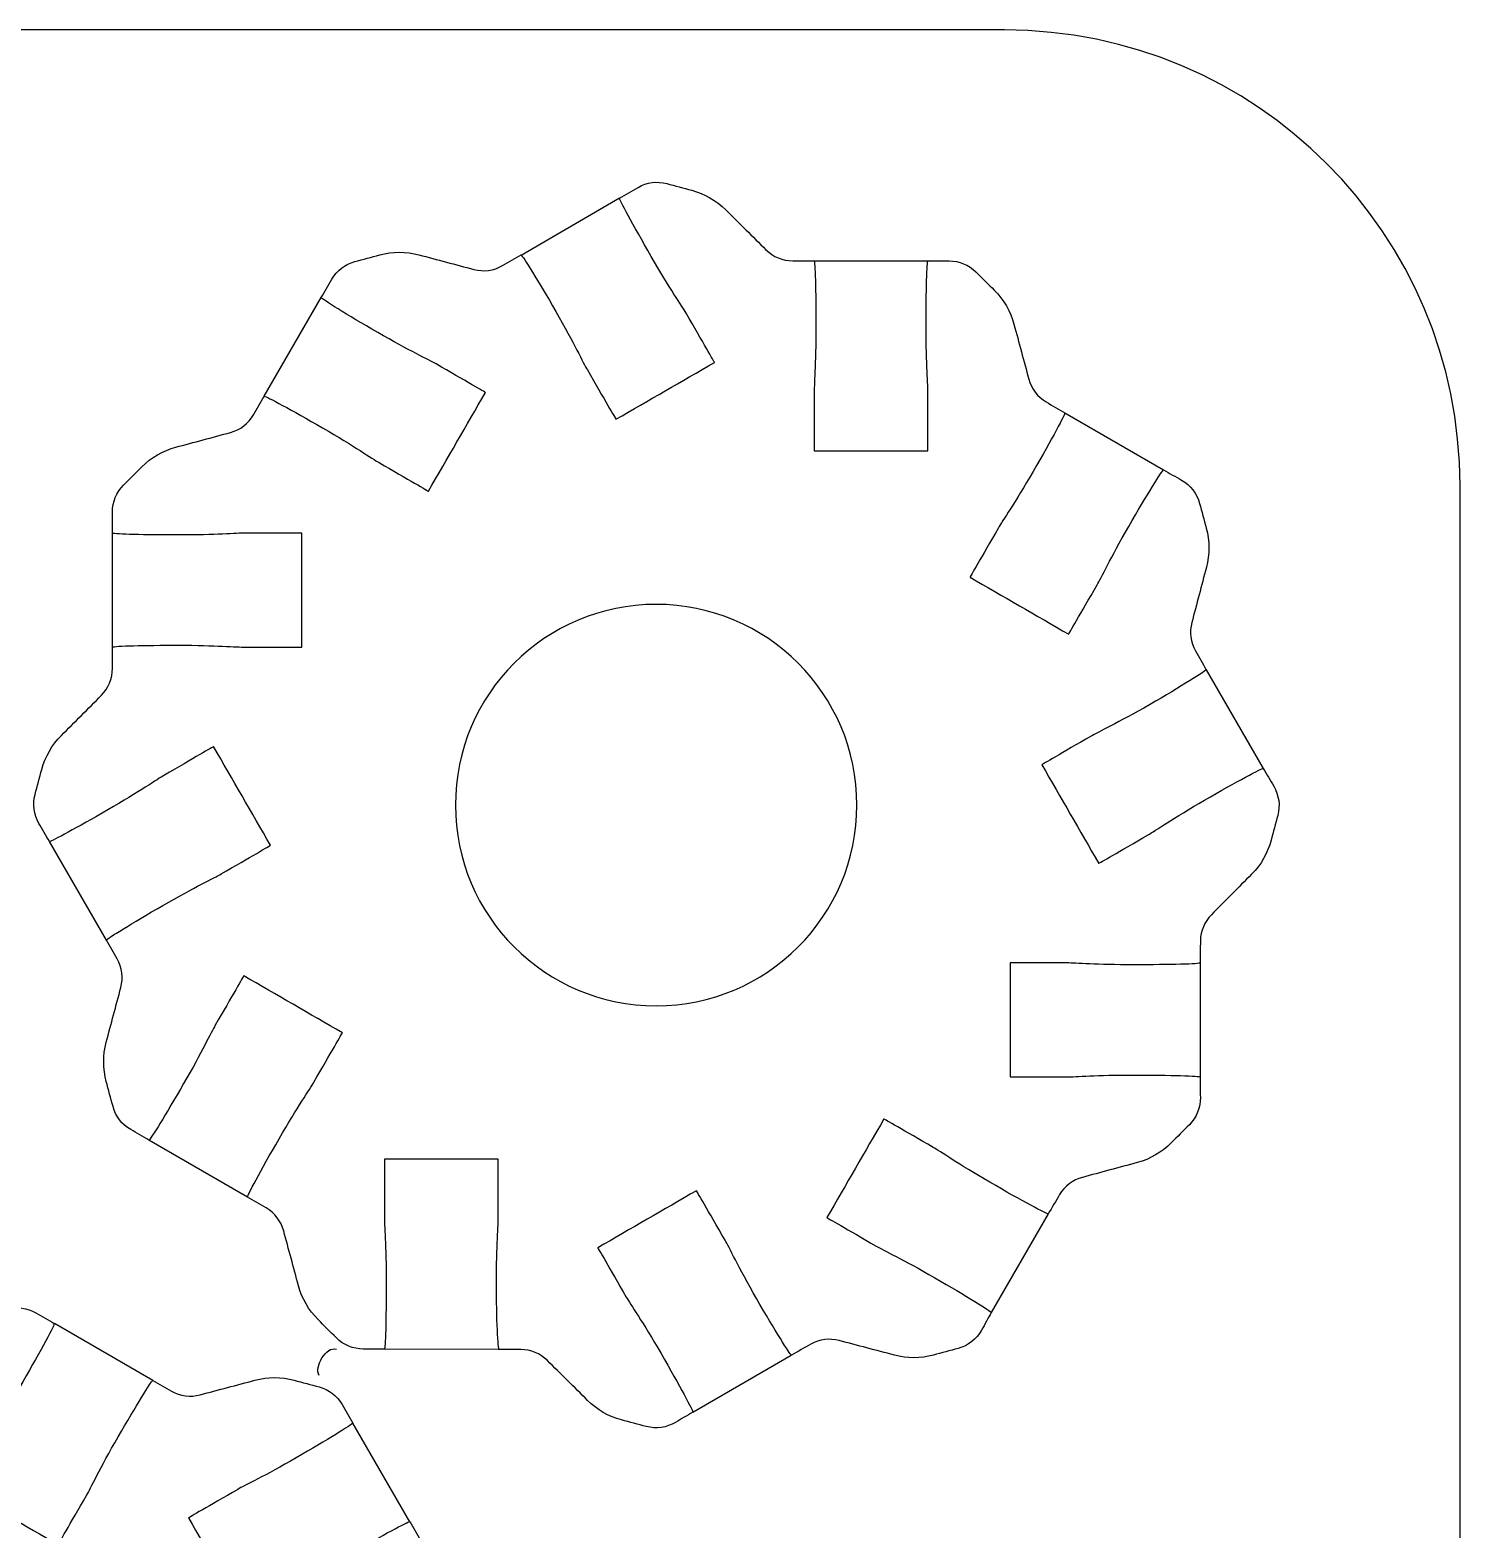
# Model space of a CAD drawing. Extents: x 0 to 400, y 230 to 450.
# Drawn here: x 92.32 to 130, y 410.49 to 450 of the extents above; entities that cross this region are included whole.
import ezdxf

# ---------------------------------------------------------------- set-up
doc = ezdxf.new("R2010")
doc.units = 0
doc.header["$MEASUREMENT"] = 0
doc.layers.add('DEFAULT', color=18, linetype='CONTINUOUS')

msp = doc.modelspace()

# ---------------------------------------------------------------- linework, layer by layer
at = {"layer": 'DEFAULT', "color": 1}
for points in [[(105.261, 444.073), (107.858, 445.575)], [(112.983, 443.92), (115.983, 443.92)], [(98.495, 440.352), (99.995, 442.95)], [(119.591, 439.914), (122.188, 438.413)], [(94.495, 433.748), (94.499, 436.748)], [(123.311, 433.147), (124.813, 430.549)], [(94.337, 426.025), (92.837, 428.623)], [(123.151, 425.425), (123.151, 422.425)], [(98.055, 419.257), (95.458, 420.76)], [(119.15, 418.819), (117.651, 416.22)], [(95.563, 414.431), (92.966, 415.933)], [(104.66, 415.246), (101.66, 415.257)], [(109.784, 413.595), (112.382, 415.097)], [(102.329, 410.71), (100.829, 413.308)]]:
    msp.add_lwpolyline(points, dxfattribs=at)
for points, knots in [([(0, 242), (0, 307.333), (0, 372.667), (0, 438), (0, 444.627), (5.372, 450), (12, 450), (47.333, 450), (82.667, 450), (118, 450), (124.628, 450), (130, 444.627), (130, 438), (130, 372.667), (130, 307.333), (130, 242), (130, 235.373), (124.628, 230), (118, 230), (82.667, 230), (47.333, 230), (12, 230), (5.372, 230), (0, 235.373), (0, 242)], [0, 0, 0, 0, 555.591, 555.591, 555.591, 556.591, 556.591, 556.591, 857.063, 857.063, 857.063, 858.063, 858.063, 858.063, 1413.654, 1413.654, 1413.654, 1414.654, 1414.654, 1414.654, 1715.126, 1715.126, 1715.126, 1716.126, 1716.126, 1716.126, 1716.126]), ([(112.981, 443.92), (112.794, 443.92), (112.606, 443.92), (112.419, 443.92), (112.155, 443.92), (111.902, 444.024), (111.714, 444.211), (111.361, 444.562), (111.007, 444.914), (110.653, 445.265), (110.405, 445.512), (110.097, 445.689), (109.759, 445.779), (109.54, 445.838), (109.32, 445.896), (109.101, 445.955), (108.845, 446.023), (108.573, 445.987), (108.343, 445.855), (108.182, 445.761), (108.02, 445.668), (107.858, 445.574), (107.834, 445.56), (108.208, 444.872), (108.691, 444.036), (109.174, 443.2), (109.502, 442.728), (109.608, 442.544), (110.046, 441.789), (110.359, 441.246), (110.359, 441.246), (109.493, 440.746), (108.626, 440.246), (107.76, 439.747), (107.76, 439.747), (107.446, 440.286), (107.008, 441.045), (106.902, 441.228), (106.662, 441.747), (106.179, 442.583), (105.71, 443.398), (105.308, 444.047), (105.262, 444.075), (105.099, 443.981), (104.936, 443.888), (104.773, 443.794), (104.544, 443.662), (104.272, 443.626), (104.017, 443.694), (103.535, 443.822), (103.054, 443.951), (102.572, 444.079), (102.234, 444.169), (101.877, 444.168), (101.538, 444.077), (101.319, 444.018), (101.1, 443.959), (100.881, 443.901), (100.625, 443.832), (100.407, 443.664), (100.275, 443.435), (100.182, 443.273), (100.088, 443.112), (99.995, 442.95), (100.023, 442.904), (100.672, 442.505), (101.484, 442.036), (102.32, 441.553), (102.842, 441.309), (103.025, 441.204), (103.78, 440.766), (104.323, 440.452), (104.323, 440.452), (103.823, 439.585), (103.322, 438.719), (102.821, 437.852), (102.821, 437.852), (102.281, 438.166), (101.522, 438.604), (101.339, 438.709), (100.87, 439.038), (100.034, 439.521), (99.219, 439.99), (98.548, 440.353), (98.496, 440.353), (98.401, 440.19), (98.306, 440.027), (98.212, 439.864), (98.08, 439.635), (97.862, 439.468), (97.607, 439.399), (97.126, 439.27), (96.645, 439.14), (96.165, 439.011), (95.826, 438.92), (95.518, 438.742), (95.271, 438.494), (95.11, 438.333), (94.95, 438.173), (94.789, 438.013), (94.601, 437.824), (94.495, 437.568), (94.496, 437.302), (94.497, 437.117), (94.498, 436.933), (94.499, 436.748), (94.583, 436.716), (95.331, 436.699), (96.241, 436.699), (97.208, 436.699), (97.779, 436.748), (97.991, 436.748), (98.491, 436.748), (98.991, 436.748), (99.49, 436.748), (99.49, 435.747), (99.49, 434.747), (99.49, 433.746), (98.991, 433.746), (98.491, 433.746), (97.991, 433.746), (97.779, 433.746), (97.208, 433.795), (96.241, 433.795), (95.321, 433.795), (94.566, 433.778), (94.495, 433.746), (94.495, 433.558), (94.495, 433.37), (94.495, 433.182), (94.495, 432.917), (94.39, 432.664), (94.204, 432.476), (93.852, 432.123), (93.501, 431.771), (93.15, 431.418), (92.903, 431.17), (92.726, 430.863), (92.635, 430.525), (92.576, 430.305), (92.517, 430.085), (92.458, 429.865), (92.389, 429.607), (92.425, 429.334), (92.559, 429.104), (92.651, 428.944), (92.744, 428.784), (92.837, 428.624), (92.904, 428.634), (93.571, 428.994), (94.372, 429.456), (95.208, 429.939), (95.68, 430.267), (95.864, 430.373), (96.619, 430.811), (97.162, 431.125), (97.162, 431.125), (97.662, 430.258), (98.162, 429.391), (98.661, 428.525), (98.661, 428.525), (98.122, 428.211), (97.363, 427.773), (97.18, 427.667), (96.661, 427.424), (95.825, 426.941), (95.01, 426.472), (94.361, 426.073), (94.336, 426.027), (94.43, 425.863), (94.525, 425.698), (94.619, 425.534), (94.75, 425.305), (94.785, 425.034), (94.717, 424.779), (94.589, 424.299), (94.461, 423.818), (94.333, 423.337), (94.243, 422.998), (94.243, 422.642), (94.334, 422.304), (94.393, 422.084), (94.452, 421.864), (94.511, 421.644), (94.58, 421.387), (94.748, 421.169), (94.978, 421.036), (95.138, 420.944), (95.298, 420.852), (95.458, 420.76), (95.504, 420.785), (95.903, 421.437), (96.372, 422.249), (96.855, 423.085), (97.099, 423.603), (97.204, 423.787), (97.642, 424.545), (97.956, 425.089), (97.956, 425.089), (98.822, 424.588), (99.689, 424.087), (100.556, 423.586), (100.556, 423.586), (100.242, 423.046), (99.804, 422.288), (99.699, 422.104), (99.37, 421.635), (98.887, 420.795), (98.404, 419.959), (98.03, 419.271), (98.055, 419.257), (98.218, 419.163), (98.381, 419.068), (98.544, 418.974), (98.773, 418.841), (98.94, 418.624), (99.008, 418.369), (99.138, 417.888), (99.268, 417.407), (99.397, 416.926), (99.488, 416.588), (99.666, 416.28), (99.914, 416.033), (100.075, 415.872), (100.236, 415.711), (100.397, 415.55), (100.584, 415.362), (100.839, 415.257), (101.104, 415.257), (101.289, 415.257), (101.475, 415.257), (101.66, 415.257), (101.688, 415.257), (101.709, 416.04), (101.709, 417.007), (101.709, 417.973), (101.66, 418.545), (101.66, 418.756), (101.66, 419.256), (101.66, 419.756), (101.66, 420.256), (102.661, 420.256), (103.661, 420.256), (104.662, 420.256), (104.662, 419.756), (104.662, 419.256), (104.662, 418.756), (104.662, 418.545), (104.613, 417.973), (104.613, 417.007), (104.613, 416.04), (104.655, 415.246), (104.683, 415.246), (104.873, 415.246), (105.062, 415.246), (105.252, 415.246), (105.516, 415.246), (105.769, 415.142), (105.956, 414.955), (106.309, 414.605), (106.661, 414.255), (107.014, 413.905), (107.262, 413.658), (107.571, 413.481), (107.909, 413.391), (108.127, 413.333), (108.344, 413.275), (108.562, 413.217), (108.822, 413.148), (109.1, 413.186), (109.332, 413.325), (109.483, 413.415), (109.634, 413.505), (109.784, 413.595), (109.809, 413.609), (109.435, 414.297), (108.952, 415.137), (108.469, 415.973), (108.141, 416.442), (108.035, 416.626), (107.597, 417.384), (107.283, 417.924), (107.283, 417.924), (108.15, 418.425), (109.017, 418.926), (109.883, 419.427), (109.883, 419.427), (110.197, 418.887), (110.635, 418.128), (110.74, 417.945), (110.984, 417.426), (111.467, 416.587), (111.947, 415.758), (112.353, 415.098), (112.384, 415.098), (112.556, 415.194), (112.727, 415.29), (112.899, 415.387), (113.126, 415.514), (113.393, 415.548), (113.644, 415.481), (114.128, 415.353), (114.613, 415.225), (115.097, 415.097), (115.435, 415.007), (115.79, 415.008), (116.127, 415.099), (116.344, 415.157), (116.562, 415.215), (116.779, 415.274), (117.041, 415.344), (117.263, 415.518), (117.395, 415.756), (117.48, 415.91), (117.566, 416.065), (117.651, 416.22), (117.651, 416.252), (116.988, 416.657), (116.159, 417.137), (115.323, 417.62), (114.801, 417.864), (114.618, 417.97), (113.863, 418.407), (113.319, 418.718), (113.319, 418.718), (113.82, 419.584), (114.321, 420.451), (114.822, 421.317), (114.822, 421.317), (115.362, 421.007), (116.12, 420.57), (116.304, 420.464), (116.773, 420.136), (117.613, 419.652), (118.449, 419.169), (119.137, 418.795), (119.151, 418.82), (119.251, 418.988), (119.351, 419.157), (119.451, 419.325), (119.584, 419.548), (119.799, 419.711), (120.05, 419.779), (120.532, 419.909), (121.014, 420.039), (121.496, 420.168), (121.836, 420.26), (122.146, 420.44), (122.394, 420.69), (122.552, 420.849), (122.71, 421.008), (122.869, 421.167), (123.058, 421.358), (123.163, 421.617), (123.159, 421.887), (123.156, 422.066), (123.154, 422.246), (123.151, 422.425), (123.151, 422.453), (122.368, 422.475), (121.401, 422.475), (120.435, 422.475), (119.863, 422.425), (119.652, 422.425), (119.152, 422.425), (118.652, 422.425), (118.152, 422.425), (118.152, 423.426), (118.152, 424.427), (118.152, 425.427), (118.652, 425.427), (119.152, 425.427), (119.652, 425.427), (119.863, 425.427), (120.435, 425.378), (121.401, 425.378), (122.368, 425.378), (123.151, 425.399), (123.151, 425.427), (123.154, 425.621), (123.157, 425.814), (123.16, 426.008), (123.163, 426.267), (123.267, 426.514), (123.45, 426.698), (123.803, 427.054), (124.157, 427.409), (124.51, 427.765), (124.757, 428.013), (124.934, 428.322), (125.024, 428.66), (125.082, 428.878), (125.14, 429.096), (125.198, 429.314), (125.268, 429.574), (125.229, 429.851), (125.091, 430.083), (124.998, 430.238), (124.906, 430.394), (124.813, 430.55), (124.799, 430.571), (124.107, 430.2), (123.271, 429.717), (122.435, 429.234), (121.966, 428.906), (121.782, 428.8), (121.024, 428.362), (120.481, 428.048), (120.481, 428.048), (119.981, 428.915), (119.481, 429.782), (118.981, 430.648), (118.981, 430.648), (119.521, 430.962), (120.28, 431.4), (120.463, 431.506), (120.982, 431.746), (121.821, 432.229), (122.65, 432.709), (123.31, 433.118), (123.31, 433.15), (123.216, 433.316), (123.123, 433.483), (123.029, 433.65), (122.901, 433.876), (122.867, 434.144), (122.934, 434.395), (123.062, 434.879), (123.19, 435.364), (123.318, 435.848), (123.408, 436.186), (123.407, 436.541), (123.316, 436.879), (123.257, 437.097), (123.199, 437.314), (123.14, 437.532), (123.07, 437.791), (122.9, 438.011), (122.666, 438.143), (122.507, 438.233), (122.347, 438.323), (122.188, 438.413), (122.156, 438.413), (121.751, 437.753), (121.271, 436.924), (120.788, 436.085), (120.544, 435.566), (120.438, 435.383), (120.001, 434.624), (119.69, 434.085), (119.69, 434.085), (118.824, 434.585), (117.957, 435.086), (117.09, 435.587), (117.09, 435.587), (117.401, 436.127), (117.838, 436.886), (117.944, 437.069), (118.272, 437.538), (118.756, 438.374), (119.239, 439.214), (119.613, 439.902), (119.588, 439.916), (119.425, 440.012), (119.262, 440.107), (119.098, 440.203), (118.872, 440.335), (118.707, 440.552), (118.638, 440.805), (118.509, 441.286), (118.379, 441.768), (118.249, 442.249), (118.158, 442.588), (117.979, 442.897), (117.73, 443.145), (117.569, 443.306), (117.407, 443.467), (117.246, 443.628), (117.058, 443.815), (116.804, 443.92), (116.539, 443.92), (116.354, 443.92), (116.168, 443.92), (115.983, 443.92), (115.955, 443.92), (115.933, 443.133), (115.933, 442.167), (115.933, 441.2), (115.983, 440.629), (115.983, 440.417), (115.983, 439.916), (115.983, 439.415), (115.983, 438.914), (114.982, 438.914), (113.981, 438.914), (112.981, 438.914), (112.981, 439.415), (112.981, 439.916), (112.981, 440.417), (112.981, 440.629), (113.03, 441.2), (113.03, 442.167), (113.03, 443.133), (113.009, 443.92), (112.981, 443.92)], [1, 1, 1, 1, 2.591, 2.591, 2.591, 3.591, 3.591, 3.591, 7.831541, 7.831541, 7.831541, 8.831541, 8.831541, 8.831541, 10.761885, 10.761885, 10.761885, 11.761885, 11.761885, 11.761885, 13.34967, 13.34967, 13.34967, 14.34967, 14.34967, 14.34967, 15.34967, 15.34967, 15.34967, 16.34967, 16.34967, 16.34967, 24.857278, 24.857278, 24.857278, 25.857278, 25.857278, 25.857278, 26.857278, 26.857278, 26.857278, 27.857278, 27.857278, 27.857278, 29.457457, 29.457457, 29.457457, 30.457457, 30.457457, 30.457457, 34.695042, 34.695042, 34.695042, 35.695042, 35.695042, 35.695042, 37.624231, 37.624231, 37.624231, 38.624231, 38.624231, 38.624231, 40.212016, 40.212016, 40.212016, 41.212016, 41.212016, 41.212016, 42.212016, 42.212016, 42.212016, 43.212016, 43.212016, 43.212016, 51.724624, 51.724624, 51.724624, 52.724624, 52.724624, 52.724624, 53.724624, 53.724624, 53.724624, 54.724624, 54.724624, 54.724624, 56.328669, 56.328669, 56.328669, 57.328669, 57.328669, 57.328669, 61.562597, 61.562597, 61.562597, 62.562597, 62.562597, 62.562597, 64.492292, 64.492292, 64.492292, 65.492292, 65.492292, 65.492292, 67.062303, 67.062303, 67.062303, 68.062303, 68.062303, 68.062303, 69.062303, 69.062303, 69.062303, 73.312303, 73.312303, 73.312303, 81.822303, 81.822303, 81.822303, 86.072303, 86.072303, 86.072303, 87.072303, 87.072303, 87.072303, 88.072303, 88.072303, 88.072303, 89.671303, 89.671303, 89.671303, 90.671303, 90.671303, 90.671303, 94.904759, 94.904759, 94.904759, 95.904759, 95.904759, 95.904759, 97.843158, 97.843158, 97.843158, 98.843158, 98.843158, 98.843158, 100.416321, 100.416321, 100.416321, 101.416321, 101.416321, 101.416321, 102.416321, 102.416321, 102.416321, 103.416321, 103.416321, 103.416321, 111.92393, 111.92393, 111.92393, 112.92393, 112.92393, 112.92393, 113.92393, 113.92393, 113.92393, 114.92393, 114.92393, 114.92393, 116.535142, 116.535142, 116.535142, 117.535142, 117.535142, 117.535142, 121.765963, 121.765963, 121.765963, 122.765963, 122.765963, 122.765963, 124.702171, 124.702171, 124.702171, 125.702171, 125.702171, 125.702171, 127.272334, 127.272334, 127.272334, 128.272334, 128.272334, 128.272334, 129.272334, 129.272334, 129.272334, 130.272334, 130.272334, 130.272334, 138.784942, 138.784942, 138.784942, 139.784942, 139.784942, 139.784942, 140.784942, 140.784942, 140.784942, 141.784942, 141.784942, 141.784942, 143.388987, 143.388987, 143.388987, 144.388987, 144.388987, 144.388987, 148.622915, 148.622915, 148.622915, 149.622915, 149.622915, 149.622915, 151.558974, 151.558974, 151.558974, 152.558974, 152.558974, 152.558974, 154.134974, 154.134974, 154.134974, 155.134974, 155.134974, 155.134974, 156.134974, 156.134974, 156.134974, 160.384974, 160.384974, 160.384974, 168.894974, 168.894974, 168.894974, 173.144974, 173.144974, 173.144974, 174.144974, 174.144974, 174.144974, 175.144974, 175.144974, 175.144974, 176.755974, 176.755974, 176.755974, 177.755974, 177.755974, 177.755974, 181.980958, 181.980958, 181.980958, 182.980958, 182.980958, 182.980958, 184.895263, 184.895263, 184.895263, 185.895263, 185.895263, 185.895263, 187.390047, 187.390047, 187.390047, 188.390047, 188.390047, 188.390047, 189.390047, 189.390047, 189.390047, 190.390047, 190.390047, 190.390047, 198.902655, 198.902655, 198.902655, 199.902655, 199.902655, 199.902655, 200.902655, 200.902655, 200.902655, 201.902655, 201.902655, 201.902655, 203.574447, 203.574447, 203.574447, 204.574447, 204.574447, 204.574447, 208.835229, 208.835229, 208.835229, 209.835229, 209.835229, 209.835229, 211.748634, 211.748634, 211.748634, 212.748634, 212.748634, 212.748634, 214.252092, 214.252092, 214.252092, 215.252092, 215.252092, 215.252092, 216.252092, 216.252092, 216.252092, 217.252092, 217.252092, 217.252092, 225.7647, 225.7647, 225.7647, 226.7647, 226.7647, 226.7647, 227.7647, 227.7647, 227.7647, 228.7647, 228.7647, 228.7647, 230.430992, 230.430992, 230.430992, 231.430992, 231.430992, 231.430992, 235.675096, 235.675096, 235.675096, 236.675096, 236.675096, 236.675096, 238.582169, 238.582169, 238.582169, 239.582169, 239.582169, 239.582169, 241.109328, 241.109328, 241.109328, 242.109328, 242.109328, 242.109328, 243.109328, 243.109328, 243.109328, 247.359328, 247.359328, 247.359328, 255.869328, 255.869328, 255.869328, 260.119328, 260.119328, 260.119328, 261.119328, 261.119328, 261.119328, 262.119328, 262.119328, 262.119328, 263.764503, 263.764503, 263.764503, 264.764503, 264.764503, 264.764503, 269.027671, 269.027671, 269.027671, 270.027671, 270.027671, 270.027671, 271.944166, 271.944166, 271.944166, 272.944166, 272.944166, 272.944166, 274.48543, 274.48543, 274.48543, 275.48543, 275.48543, 275.48543, 276.48543, 276.48543, 276.48543, 277.48543, 277.48543, 277.48543, 285.993039, 285.993039, 285.993039, 286.993039, 286.993039, 286.993039, 287.993039, 287.993039, 287.993039, 288.993039, 288.993039, 288.993039, 290.619671, 290.619671, 290.619671, 291.619671, 291.619671, 291.619671, 295.878264, 295.878264, 295.878264, 296.878264, 296.878264, 296.878264, 298.796051, 298.796051, 298.796051, 299.796051, 299.796051, 299.796051, 301.352579, 301.352579, 301.352579, 302.352579, 302.352579, 302.352579, 303.352579, 303.352579, 303.352579, 304.352579, 304.352579, 304.352579, 312.865188, 312.865188, 312.865188, 313.865188, 313.865188, 313.865188, 314.865188, 314.865188, 314.865188, 315.865188, 315.865188, 315.865188, 317.473763, 317.473763, 317.473763, 318.473763, 318.473763, 318.473763, 322.711813, 322.711813, 322.711813, 323.711813, 323.711813, 323.711813, 325.652116, 325.652116, 325.652116, 326.652116, 326.652116, 326.652116, 328.230116, 328.230116, 328.230116, 329.230116, 329.230116, 329.230116, 330.230116, 330.230116, 330.230116, 334.490116, 334.490116, 334.490116, 343.000116, 343.000116, 343.000116, 347.260116, 347.260116, 347.260116, 348.260116, 348.260116, 348.260116, 349.260116, 349.260116, 349.260116, 349.260116]), ([(108.821, 434.871), (111.742, 434.871), (114.109, 432.508), (114.109, 429.587), (114.109, 426.666), (111.742, 424.298), (108.821, 424.298), (105.9, 424.298), (103.533, 426.666), (103.533, 429.587), (103.533, 432.508), (105.9, 434.871), (108.821, 434.871)], [1, 1, 1, 1, 2, 2, 2, 3, 3, 3, 4, 4, 4, 5, 5, 5, 5]), ([(87.794, 412.525), (87.794, 411.558), (87.843, 410.987), (87.843, 410.775), (87.843, 410.274), (87.843, 409.773), (87.843, 409.272), (86.842, 409.272), (85.842, 409.272), (84.841, 409.272), (84.841, 409.773), (84.841, 410.274), (84.841, 410.775), (84.841, 410.987), (84.89, 411.558), (84.89, 412.525), (84.89, 413.491), (84.869, 414.278), (84.841, 414.278), (84.655, 414.278), (84.47, 414.278), (84.284, 414.278), (84.019, 414.278), (83.766, 414.173), (83.578, 413.986), (83.416, 413.825), (83.255, 413.664), (83.093, 413.503), (82.844, 413.255), (82.666, 412.946), (82.574, 412.607), (82.445, 412.126), (82.315, 411.645), (82.185, 411.164), (82.117, 410.91), (81.952, 410.694), (81.725, 410.561), (81.562, 410.465), (81.399, 410.37), (81.235, 410.274), (81.211, 410.26), (81.585, 409.572), (82.068, 408.732), (82.551, 407.896), (82.879, 407.427), (82.985, 407.244), (83.423, 406.485), (83.733, 405.946), (83.733, 405.946), (82.866, 405.445), (82, 404.944), (81.133, 404.443), (81.133, 404.443), (80.823, 404.982), (80.385, 405.741), (80.279, 405.924), (80.036, 406.443), (79.553, 407.283), (79.073, 408.112), (78.667, 408.771), (78.636, 408.771), (78.476, 408.681), (78.317, 408.591), (78.157, 408.501), (77.924, 408.369), (77.753, 408.149), (77.683, 407.89), (77.625, 407.673), (77.566, 407.455), (77.508, 407.237), (77.417, 406.899), (77.416, 406.544), (77.506, 406.206), (77.634, 405.722), (77.762, 405.238), (77.89, 404.754), (77.956, 404.502), (77.922, 404.235), (77.795, 404.008), (77.701, 403.841), (77.607, 403.675), (77.514, 403.508), (77.514, 403.476), (78.173, 403.067), (79.002, 402.587), (79.842, 402.104), (80.361, 401.864), (80.544, 401.758), (81.303, 401.321), (81.842, 401.007), (81.842, 401.007), (81.342, 400.14), (80.843, 399.273), (80.343, 398.407), (80.343, 398.407), (79.8, 398.721), (79.041, 399.158), (78.858, 399.264), (78.389, 399.592), (77.552, 400.075), (76.716, 400.559), (76.025, 400.929), (76.011, 400.908), (75.918, 400.752), (75.825, 400.596), (75.732, 400.441), (75.595, 400.209), (75.556, 399.932), (75.625, 399.672), (75.683, 399.454), (75.741, 399.236), (75.799, 399.018), (75.889, 398.68), (76.067, 398.371), (76.314, 398.123), (76.667, 397.767), (77.02, 397.412), (77.374, 397.056), (77.556, 396.872), (77.66, 396.625), (77.664, 396.366), (77.667, 396.172), (77.67, 395.979), (77.672, 395.786), (77.672, 395.757), (78.456, 395.736), (79.422, 395.736), (80.389, 395.736), (80.96, 395.786), (81.172, 395.786), (81.672, 395.786), (82.172, 395.786), (82.671, 395.786), (82.671, 394.785), (82.671, 393.784), (82.671, 392.783), (82.172, 392.783), (81.672, 392.783), (81.172, 392.783), (80.96, 392.783), (80.389, 392.833), (79.422, 392.833), (78.456, 392.833), (77.672, 392.812), (77.672, 392.783), (77.67, 392.604), (77.667, 392.424), (77.665, 392.245), (77.66, 391.976), (77.765, 391.716), (77.955, 391.525), (78.113, 391.366), (78.271, 391.207), (78.429, 391.048), (78.677, 390.798), (78.988, 390.618), (79.328, 390.527), (79.81, 390.397), (80.291, 390.267), (80.773, 390.137), (81.025, 390.069), (81.239, 389.907), (81.372, 389.683), (81.473, 389.515), (81.573, 389.346), (81.673, 389.178), (81.687, 389.153), (82.375, 389.527), (83.211, 390.011), (84.051, 390.494), (84.52, 390.822), (84.703, 390.928), (85.462, 391.365), (86.002, 391.676), (86.002, 391.676), (86.502, 390.809), (87.003, 389.942), (87.504, 389.076), (87.504, 389.076), (86.961, 388.765), (86.206, 388.328), (86.023, 388.222), (85.501, 387.979), (84.664, 387.495), (83.835, 387.015), (83.172, 386.61), (83.172, 386.578), (83.258, 386.423), (83.343, 386.269), (83.429, 386.114), (83.56, 385.876), (83.783, 385.702), (84.045, 385.632), (84.262, 385.574), (84.479, 385.515), (84.697, 385.457), (85.034, 385.366), (85.389, 385.366), (85.727, 385.455), (86.211, 385.583), (86.695, 385.711), (87.18, 385.839), (87.431, 385.906), (87.698, 385.872), (87.925, 385.745), (88.096, 385.649), (88.268, 385.552), (88.439, 385.456), (88.471, 385.456), (88.877, 386.116), (89.356, 386.945), (89.84, 387.785), (90.083, 388.303), (90.189, 388.487), (90.626, 389.245), (90.94, 389.785), (90.94, 389.785), (91.807, 389.284), (92.674, 388.783), (93.54, 388.282), (93.54, 388.282), (93.226, 387.742), (92.789, 386.984), (92.683, 386.8), (92.355, 386.331), (91.872, 385.495), (91.388, 384.655), (91.014, 383.967), (91.039, 383.953), (91.19, 383.863), (91.341, 383.773), (91.492, 383.683), (91.724, 383.545), (92.001, 383.506), (92.262, 383.575), (92.479, 383.633), (92.697, 383.691), (92.915, 383.749), (93.253, 383.839), (93.562, 384.016), (93.81, 384.263), (94.162, 384.613), (94.515, 384.964), (94.867, 385.314), (95.054, 385.5), (95.308, 385.604), (95.572, 385.604), (95.761, 385.604), (95.951, 385.604), (96.14, 385.604), (96.169, 385.604), (96.211, 386.398), (96.211, 387.365), (96.211, 388.331), (96.162, 388.903), (96.162, 389.115), (96.162, 389.614), (96.162, 390.114), (96.162, 390.614), (97.162, 390.614), (98.163, 390.614), (99.164, 390.614), (99.164, 390.114), (99.164, 389.614), (99.164, 389.115), (99.164, 388.903), (99.114, 388.331), (99.114, 387.365), (99.114, 386.398), (99.135, 385.615), (99.164, 385.615), (99.349, 385.615), (99.534, 385.615), (99.72, 385.615), (99.985, 385.615), (100.239, 385.72), (100.427, 385.908), (100.588, 386.069), (100.749, 386.23), (100.91, 386.391), (101.157, 386.638), (101.335, 386.946), (101.426, 387.285), (101.556, 387.765), (101.686, 388.246), (101.815, 388.727), (101.884, 388.982), (102.051, 389.2), (102.279, 389.332), (102.443, 389.426), (102.606, 389.521), (102.769, 389.615), (102.794, 389.63), (102.42, 390.317), (101.936, 391.154), (101.453, 391.993), (101.125, 392.462), (101.019, 392.646), (100.582, 393.404), (100.268, 393.944), (100.268, 393.944), (101.134, 394.445), (102.001, 394.946), (102.868, 395.447), (102.868, 395.447), (103.182, 394.904), (103.619, 394.145), (103.725, 393.962), (103.968, 393.443), (104.452, 392.607), (104.921, 391.796), (105.32, 391.143), (105.365, 391.118), (105.526, 391.21), (105.686, 391.303), (105.846, 391.395), (106.076, 391.527), (106.244, 391.746), (106.313, 392.002), (106.372, 392.222), (106.431, 392.442), (106.49, 392.662), (106.58, 393), (106.581, 393.357), (106.491, 393.695), (106.363, 394.176), (106.234, 394.657), (106.106, 395.138), (106.039, 395.392), (106.074, 395.663), (106.205, 395.892), (106.299, 396.056), (106.393, 396.221), (106.487, 396.385), (106.463, 396.431), (105.814, 396.83), (104.999, 397.299), (104.163, 397.782), (103.644, 398.026), (103.46, 398.132), (102.702, 398.569), (102.162, 398.883), (102.162, 398.883), (102.662, 399.75), (103.162, 400.616), (103.662, 401.483), (103.662, 401.483), (104.205, 401.169), (104.96, 400.731), (105.143, 400.626), (105.616, 400.298), (106.452, 399.814), (107.253, 399.352), (107.92, 398.992), (107.987, 398.982), (108.079, 399.142), (108.172, 399.302), (108.265, 399.462), (108.398, 399.692), (108.435, 399.966), (108.366, 400.223), (108.307, 400.443), (108.248, 400.663), (108.188, 400.883), (108.098, 401.221), (107.92, 401.528), (107.674, 401.776), (107.323, 402.129), (106.971, 402.482), (106.62, 402.834), (106.433, 403.022), (106.329, 403.275), (106.329, 403.54), (106.329, 403.728), (106.329, 403.916), (106.329, 404.104), (106.258, 404.136), (105.503, 404.153), (104.582, 404.153), (103.616, 404.153), (103.044, 404.104), (102.833, 404.104), (102.333, 404.104), (101.833, 404.104), (101.333, 404.104), (101.333, 405.105), (101.333, 406.105), (101.333, 407.106), (101.833, 407.106), (102.333, 407.106), (102.833, 407.106), (103.044, 407.106), (103.616, 407.057), (104.582, 407.057), (105.492, 407.057), (106.24, 407.074), (106.325, 407.106), (106.326, 407.291), (106.326, 407.475), (106.327, 407.66), (106.328, 407.926), (106.223, 408.182), (106.034, 408.371), (105.874, 408.531), (105.713, 408.692), (105.553, 408.852), (105.305, 409.1), (104.997, 409.278), (104.659, 409.369), (104.178, 409.498), (103.697, 409.628), (103.217, 409.758), (102.962, 409.826), (102.744, 409.993), (102.612, 410.222), (102.517, 410.385), (102.423, 410.548), (102.328, 410.712), (102.275, 410.712), (101.605, 410.348), (100.79, 409.879), (99.954, 409.396), (99.485, 409.068), (99.301, 408.962), (98.543, 408.524), (98.003, 408.21), (98.003, 408.21), (97.502, 409.077), (97.001, 409.944), (96.5, 410.81), (96.5, 410.81), (97.043, 411.124), (97.798, 411.562), (97.982, 411.668), (98.504, 411.911), (99.34, 412.394), (100.151, 412.864), (100.801, 413.262), (100.829, 413.308), (100.735, 413.47), (100.642, 413.631), (100.549, 413.793), (100.416, 414.022), (100.198, 414.19), (99.943, 414.259), (99.724, 414.318), (99.504, 414.377), (99.285, 414.436), (98.947, 414.527), (98.59, 414.527), (98.251, 414.437), (97.77, 414.309), (97.288, 414.181), (96.807, 414.052), (96.552, 413.985), (96.28, 414.02), (96.051, 414.152), (95.888, 414.246), (95.725, 414.34), (95.562, 414.433), (95.516, 414.405), (95.114, 413.756), (94.645, 412.941), (94.161, 412.105), (93.921, 411.586), (93.816, 411.403), (93.378, 410.645), (93.064, 410.105), (93.064, 410.105), (92.197, 410.605), (91.331, 411.104), (90.464, 411.604), (90.464, 411.604), (90.778, 412.147), (91.216, 412.902), (91.321, 413.086), (91.649, 413.558), (92.133, 414.395), (92.616, 415.231), (92.99, 415.919), (92.965, 415.933), (92.804, 416.026), (92.642, 416.119), (92.48, 416.213), (92.251, 416.345), (91.979, 416.381), (91.723, 416.313), (91.503, 416.254), (91.284, 416.196), (91.065, 416.137), (90.727, 416.047), (90.418, 415.87), (90.17, 415.623), (89.817, 415.272), (89.463, 414.92), (89.109, 414.569), (88.922, 414.383), (88.669, 414.278), (88.404, 414.278), (88.217, 414.278), (88.03, 414.278), (87.843, 414.278), (87.815, 414.278), (87.794, 413.491), (87.794, 412.525)], [1, 1, 1, 1, 2, 2, 2, 6.26, 6.26, 6.26, 14.77, 14.77, 14.77, 19.03, 19.03, 19.03, 20.03, 20.03, 20.03, 21.03, 21.03, 21.03, 22.608, 22.608, 22.608, 23.608, 23.608, 23.608, 25.548303, 25.548303, 25.548303, 26.548303, 26.548303, 26.548303, 30.785388, 30.785388, 30.785388, 31.785388, 31.785388, 31.785388, 33.393963, 33.393963, 33.393963, 34.393963, 34.393963, 34.393963, 35.393963, 35.393963, 35.393963, 36.393963, 36.393963, 36.393963, 44.906571, 44.906571, 44.906571, 45.906571, 45.906571, 45.906571, 46.906571, 46.906571, 46.906571, 47.906571, 47.906571, 47.906571, 49.4631, 49.4631, 49.4631, 50.4631, 50.4631, 50.4631, 52.380887, 52.380887, 52.380887, 53.380887, 53.380887, 53.380887, 57.63948, 57.63948, 57.63948, 58.63948, 58.63948, 58.63948, 60.266112, 60.266112, 60.266112, 61.266112, 61.266112, 61.266112, 62.266112, 62.266112, 62.266112, 63.266112, 63.266112, 63.266112, 71.77372, 71.77372, 71.77372, 72.77372, 72.77372, 72.77372, 73.77372, 73.77372, 73.77372, 74.77372, 74.77372, 74.77372, 76.314985, 76.314985, 76.314985, 77.314985, 77.314985, 77.314985, 79.23148, 79.23148, 79.23148, 80.23148, 80.23148, 80.23148, 84.494648, 84.494648, 84.494648, 85.494648, 85.494648, 85.494648, 87.139823, 87.139823, 87.139823, 88.139823, 88.139823, 88.139823, 89.139823, 89.139823, 89.139823, 93.389823, 93.389823, 93.389823, 101.899823, 101.899823, 101.899823, 106.149823, 106.149823, 106.149823, 107.149823, 107.149823, 107.149823, 108.149823, 108.149823, 108.149823, 109.676982, 109.676982, 109.676982, 110.676982, 110.676982, 110.676982, 112.584764, 112.584764, 112.584764, 113.584764, 113.584764, 113.584764, 117.829128, 117.829128, 117.829128, 118.829128, 118.829128, 118.829128, 120.49542, 120.49542, 120.49542, 121.49542, 121.49542, 121.49542, 122.49542, 122.49542, 122.49542, 123.49542, 123.49542, 123.49542, 132.008028, 132.008028, 132.008028, 133.008028, 133.008028, 133.008028, 134.008028, 134.008028, 134.008028, 135.008028, 135.008028, 135.008028, 136.511486, 136.511486, 136.511486, 137.511486, 137.511486, 137.511486, 139.424891, 139.424891, 139.424891, 140.424891, 140.424891, 140.424891, 144.685417, 144.685417, 144.685417, 145.685417, 145.685417, 145.685417, 147.357209, 147.357209, 147.357209, 148.357209, 148.357209, 148.357209, 149.357209, 149.357209, 149.357209, 150.357209, 150.357209, 150.357209, 158.869818, 158.869818, 158.869818, 159.869818, 159.869818, 159.869818, 160.869818, 160.869818, 160.869818, 161.869818, 161.869818, 161.869818, 163.364088, 163.364088, 163.364088, 164.364088, 164.364088, 164.364088, 166.278393, 166.278393, 166.278393, 167.278393, 167.278393, 167.278393, 171.503378, 171.503378, 171.503378, 172.503378, 172.503378, 172.503378, 174.114378, 174.114378, 174.114378, 175.114378, 175.114378, 175.114378, 176.114378, 176.114378, 176.114378, 180.364378, 180.364378, 180.364378, 188.874378, 188.874378, 188.874378, 193.124378, 193.124378, 193.124378, 194.124378, 194.124378, 194.124378, 195.124378, 195.124378, 195.124378, 196.700378, 196.700378, 196.700378, 197.700378, 197.700378, 197.700378, 199.636436, 199.636436, 199.636436, 200.636436, 200.636436, 200.636436, 204.870364, 204.870364, 204.870364, 205.870364, 205.870364, 205.870364, 207.474409, 207.474409, 207.474409, 208.474409, 208.474409, 208.474409, 209.474409, 209.474409, 209.474409, 210.474409, 210.474409, 210.474409, 218.987018, 218.987018, 218.987018, 219.987018, 219.987018, 219.987018, 220.987018, 220.987018, 220.987018, 221.987018, 221.987018, 221.987018, 223.557679, 223.557679, 223.557679, 224.557679, 224.557679, 224.557679, 226.494853, 226.494853, 226.494853, 227.494853, 227.494853, 227.494853, 231.72664, 231.72664, 231.72664, 232.72664, 232.72664, 232.72664, 234.337853, 234.337853, 234.337853, 235.337853, 235.337853, 235.337853, 236.337853, 236.337853, 236.337853, 237.337853, 237.337853, 237.337853, 245.845461, 245.845461, 245.845461, 246.845461, 246.845461, 246.845461, 247.845461, 247.845461, 247.845461, 248.845461, 248.845461, 248.845461, 250.418624, 250.418624, 250.418624, 251.418624, 251.418624, 251.418624, 253.357024, 253.357024, 253.357024, 254.357024, 254.357024, 254.357024, 258.591188, 258.591188, 258.591188, 259.591188, 259.591188, 259.591188, 261.190188, 261.190188, 261.190188, 262.190188, 262.190188, 262.190188, 263.190188, 263.190188, 263.190188, 267.440188, 267.440188, 267.440188, 275.950188, 275.950188, 275.950188, 280.200188, 280.200188, 280.200188, 281.200188, 281.200188, 281.200188, 282.200188, 282.200188, 282.200188, 283.770199, 283.770199, 283.770199, 284.770199, 284.770199, 284.770199, 286.699894, 286.699894, 286.699894, 287.699894, 287.699894, 287.699894, 291.933822, 291.933822, 291.933822, 292.933822, 292.933822, 292.933822, 294.537867, 294.537867, 294.537867, 295.537867, 295.537867, 295.537867, 296.537867, 296.537867, 296.537867, 297.537867, 297.537867, 297.537867, 306.050475, 306.050475, 306.050475, 307.050475, 307.050475, 307.050475, 308.050475, 308.050475, 308.050475, 309.050475, 309.050475, 309.050475, 310.63826, 310.63826, 310.63826, 311.63826, 311.63826, 311.63826, 313.567449, 313.567449, 313.567449, 314.567449, 314.567449, 314.567449, 318.805034, 318.805034, 318.805034, 319.805034, 319.805034, 319.805034, 321.405213, 321.405213, 321.405213, 322.405213, 322.405213, 322.405213, 323.405213, 323.405213, 323.405213, 324.405213, 324.405213, 324.405213, 332.912821, 332.912821, 332.912821, 333.912821, 333.912821, 333.912821, 334.912821, 334.912821, 334.912821, 335.912821, 335.912821, 335.912821, 337.500606, 337.500606, 337.500606, 338.500606, 338.500606, 338.500606, 340.43095, 340.43095, 340.43095, 341.43095, 341.43095, 341.43095, 345.671491, 345.671491, 345.671491, 346.671491, 346.671491, 346.671491, 348.262491, 348.262491, 348.262491, 349.262491, 349.262491, 349.262491, 349.262491])]:
    msp.add_open_spline(points, degree=3, knots=knots, dxfattribs=at)
msp.add_open_spline([(99.943, 414.559), (99.798, 414.772), (100.133, 415.353), (100.397, 415.25)], degree=3, dxfattribs=at)

doc.saveas('drawing.dxf')
